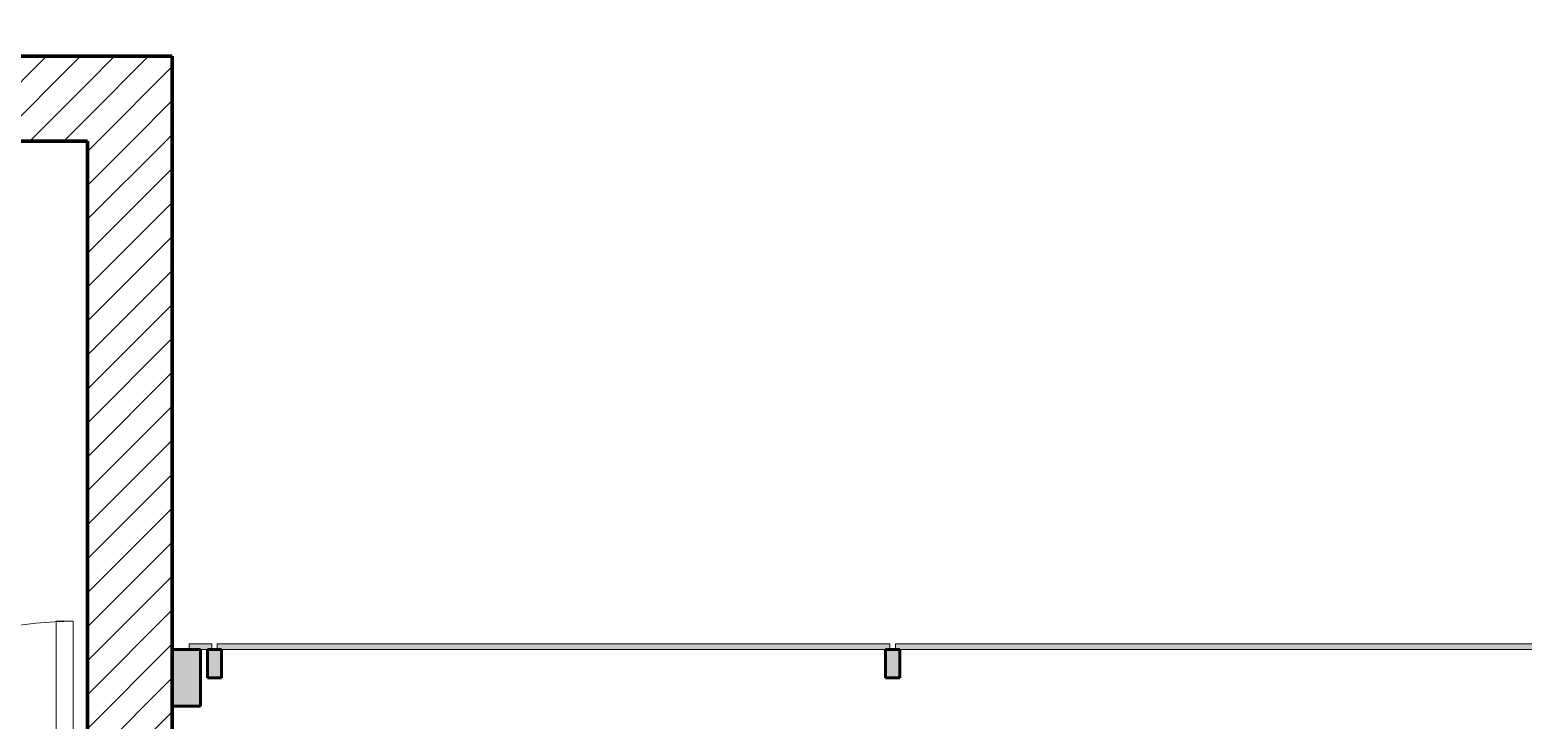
# Model space of a CAD drawing. Header units: inches. Extents: x -38 to 5698, y -33 to 92.
# Drawn here: x 288.518 to 291.16, y 39.925 to 41.147 of the extents above; entities that cross this region are included whole.
import ezdxf

# ---------------------------------------------------------------- set-up
doc = ezdxf.new("R2010")
doc.units = ezdxf.units.IN
doc.header["$MEASUREMENT"] = 0
doc.set_wipeout_variables(frame=1)
doc.linetypes.add('Wipeout_Contour', pattern=[1, 0, -1])
for name, color, linetype in [('02 _ ARQ _ ZON _ Espacio.3D', 7, 'Continuous'), ('08 _ STR _ EXT _ 07 Losa Aligerada', 7, 'Continuous'), ('Acabado - Muros', 7, 'Continuous'), ('Estructura - 04 MURO', 253, 'Continuous')]:
    doc.layers.add(name, color=color, linetype=linetype)
pattern_1 = [(45, (277.50004, 6e-09), (-0.03005204, 0.03005204), [])]

msp = doc.modelspace()

# ---------------------------------------------------------------- hatches: boundary and pattern name
at = {"layer": 'Acabado - Muros', "linetype": 'Continuous', "lineweight": 9}
for points in [[(288.84, 40.06), (288.8001, 40.06), (288.8001, 40.05), (288.84, 40.05)], [(290.04, 40.06), (288.85, 40.06), (288.85, 40.05), (290.04, 40.05)], [(291.24, 40.06), (290.05, 40.06), (290.05, 40.05), (291.24, 40.05)]]:
    msp.add_hatch(color=250, dxfattribs=at).paths.add_polyline_path(points)
at = {"layer": 'Acabado - Muros', "linetype": 'Continuous', "lineweight": 0}
for points in [[(288.8201, 39.95), (288.8201, 40.05), (288.7701, 40.05), (288.7701, 39.95)], [(288.8575, 40), (288.8575, 40.05), (288.8325, 40.05), (288.8325, 40)], [(290.0575, 40), (290.0575, 40.05), (290.0325, 40.05), (290.0325, 40)]]:
    msp.add_hatch(color=254, dxfattribs=at).paths.add_polyline_path(points)

# ---------------------------------------------------------------- linework, layer by layer
at = {"layer": '02 _ ARQ _ ZON _ Espacio.3D', "color": 254, "linetype": 'Continuous', "lineweight": 0, "flags": 128}
msp.add_lwpolyline([(288.6201, 40.95), (286.72, 40.95), (286.72, 39.9), (287.47, 39.9), (287.47, 39.55), (287.9201, 39.55), (287.9201, 39.4), (288.6201, 39.4), (288.6201, 39.9)], close=True, dxfattribs=at)
at = {"layer": '08 _ STR _ EXT _ 07 Losa Aligerada', "color": 7, "linetype": 'Continuous', "lineweight": 18, "flags": 128}
msp.add_lwpolyline([(300.87, 41.4352), (299.92, 41.4352), (299.92, 42.9), (294.72, 42.9), (294.72, 41.4352), (293.7699, 41.4352), (293.7699, 39.9), (288.7701, 39.9), (288.7701, 41.1), (285.3701, 41.1), (285.3701, 37.7), (286.57, 37.7), (286.57, 33.9), (285.67, 33.9), (285.67, 21.2663), (285.72, 21.2663), (285.72, 11.97, 1.049431), (291.2937, 6.3), (302.1003, 6.3)], format="xyb", dxfattribs=at)
at = {"layer": 'Acabado - Muros', "color": 7, "linetype": 'Continuous', "lineweight": 60}
for p, q in [((288.8201, 40.05), (288.7701, 40.05)), ((288.7701, 40.05), (288.7701, 39.95)), ((288.8201, 40.05), (288.8201, 39.95)), ((288.8575, 40.05), (288.8325, 40.05)), ((288.8325, 40.05), (288.8325, 40)), ((288.8575, 40.05), (288.8575, 40)), ((290.0575, 40.05), (290.0325, 40.05)), ((290.0325, 40.05), (290.0325, 40)), ((290.0575, 40.05), (290.0575, 40)), ((288.8575, 40), (288.8325, 40)), ((290.0575, 40), (290.0325, 40)), ((288.8201, 39.95), (288.7701, 39.95))]:
    msp.add_line(p, q, dxfattribs=at)
at = {"layer": 'Acabado - Muros', "color": 7, "linetype": 'Continuous', "lineweight": 13, "flags": 128}
for points in [[(288.84, 40.06), (288.84, 40.05), (288.8001, 40.05), (288.8001, 40.06)], [(290.04, 40.06), (290.04, 40.05), (288.85, 40.05), (288.85, 40.06)], [(291.24, 40.06), (291.24, 40.05), (290.05, 40.05), (290.05, 40.06)]]:
    msp.add_lwpolyline(points, close=True, dxfattribs=at)
at = {"layer": 'Estructura - 04 MURO', "color": 165, "linetype": 'Continuous', "lineweight": 15}
for p, q in [((288.5651, 39.45), (288.5651, 40.1)), ((288.5651, 40.1), (288.5951, 40.1)), ((288.5951, 40.1), (288.5951, 39.45))]:
    msp.add_line(p, q, dxfattribs=at)
at = {"layer": 'Estructura - 04 MURO', "color": 7, "linetype": 'Continuous', "lineweight": 15}
msp.add_arc((288.5951, 39.45), 0.65, 90, 180, dxfattribs=at)

# ---------------------------------------------------------------- next in the draw order: wipeouts: each hides what was drawn before it
at = {"color": 254, "linetype": 'Wipeout_Contour', "lineweight": 0, "ltscale": 7270.723547}
msp.add_wipeout([(288.6201, 40.95), (288.7701, 40.95), (288.7701, 41.1)], dxfattribs=at).dxf.layer = 'Estructura - 04 MURO'

# ---------------------------------------------------------------- next in the draw order: hatches: boundary and pattern name
at = {"layer": 'Estructura - 04 MURO', "linetype": 'Continuous', "lineweight": 5}
h = msp.add_hatch(dxfattribs=at)
h.set_pattern_fill('LADRILLO_COMÚN_0002', color=252, style=0, pattern_type=2)
h.set_pattern_definition(pattern_1)
h.paths.add_polyline_path([(288.6201, 40.95), (288.7701, 40.95), (288.7701, 41.1)])

# ---------------------------------------------------------------- next in the draw order: wipeouts: each hides what was drawn before it
at = {"color": 254, "linetype": 'Wipeout_Contour', "lineweight": 0, "ltscale": 7271.592891}
msp.add_wipeout([(288.6201, 40.95), (288.7701, 41.1), (288.6201, 41.1)], dxfattribs=at).dxf.layer = 'Estructura - 04 MURO'

# ---------------------------------------------------------------- next in the draw order: hatches: boundary and pattern name
at = {"layer": 'Estructura - 04 MURO', "linetype": 'Continuous', "lineweight": 5}
h = msp.add_hatch(dxfattribs=at)
h.set_pattern_fill('LADRILLO_COMÚN_0002', color=252, style=0, pattern_type=2)
h.set_pattern_definition(pattern_1)
h.paths.add_polyline_path([(288.6201, 40.95), (288.7701, 41.1), (288.6201, 41.1)])

# ---------------------------------------------------------------- next in the draw order: linework, layer by layer
at = {"layer": 'Estructura - 04 MURO', "color": 7, "linetype": 'Continuous', "lineweight": 80, "flags": 128}
msp.add_lwpolyline([(288.7701, 41.1), (288.7701, 40.95)], dxfattribs=at)

# ---------------------------------------------------------------- next in the draw order: wipeouts: each hides what was drawn before it
at = {"color": 254, "linetype": 'Wipeout_Contour', "lineweight": 0, "ltscale": 9688.378484}
msp.add_wipeout([(285.5201, 40.95), (288.6201, 40.95), (288.6201, 41.1), (285.5201, 41.1)], dxfattribs=at).dxf.layer = 'Estructura - 04 MURO'

# ---------------------------------------------------------------- next in the draw order: hatches: boundary and pattern name
at = {"layer": 'Estructura - 04 MURO', "linetype": 'Continuous', "lineweight": 5}
h = msp.add_hatch(dxfattribs=at)
h.set_pattern_fill('LADRILLO_COMÚN_0002', color=252, style=0, pattern_type=2)
h.set_pattern_definition(pattern_1)
h.paths.add_polyline_path([(285.5201, 40.95), (288.6201, 40.95), (288.6201, 41.1), (285.5201, 41.1)])

# ---------------------------------------------------------------- next in the draw order: linework, layer by layer
at = {"layer": 'Estructura - 04 MURO', "color": 7, "linetype": 'Continuous', "lineweight": 80, "flags": 128}
for points in [[(288.7701, 41.1), (285.5201, 41.1)], [(286.72, 40.95), (288.6201, 40.95)]]:
    msp.add_lwpolyline(points, dxfattribs=at)

# ---------------------------------------------------------------- next in the draw order: wipeouts: each hides what was drawn before it
at = {"color": 254, "linetype": 'Wipeout_Contour', "lineweight": 0, "ltscale": 9694.822797}
msp.add_wipeout([(288.6201, 40.95), (288.6201, 39.45), (288.7701, 39.45), (288.7701, 40.95)], dxfattribs=at).dxf.layer = 'Estructura - 04 MURO'

# ---------------------------------------------------------------- next in the draw order: hatches: boundary and pattern name
at = {"layer": 'Estructura - 04 MURO', "linetype": 'Continuous', "lineweight": 5}
h = msp.add_hatch(dxfattribs=at)
h.set_pattern_fill('LADRILLO_COMÚN_0002', color=252, style=0, pattern_type=2)
h.set_pattern_definition(pattern_1)
h.paths.add_polyline_path([(288.6201, 40.95), (288.6201, 39.45), (288.7701, 39.45), (288.7701, 40.95)])

# ---------------------------------------------------------------- next in the draw order: linework, layer by layer
at = {"layer": 'Estructura - 04 MURO', "color": 7, "linetype": 'Continuous', "lineweight": 80, "flags": 128}
for points in [[(288.6201, 40.95), (288.6201, 39.45)], [(288.7701, 39.4), (288.7701, 40.95)]]:
    msp.add_lwpolyline(points, dxfattribs=at)

doc.saveas('drawing.dxf')
